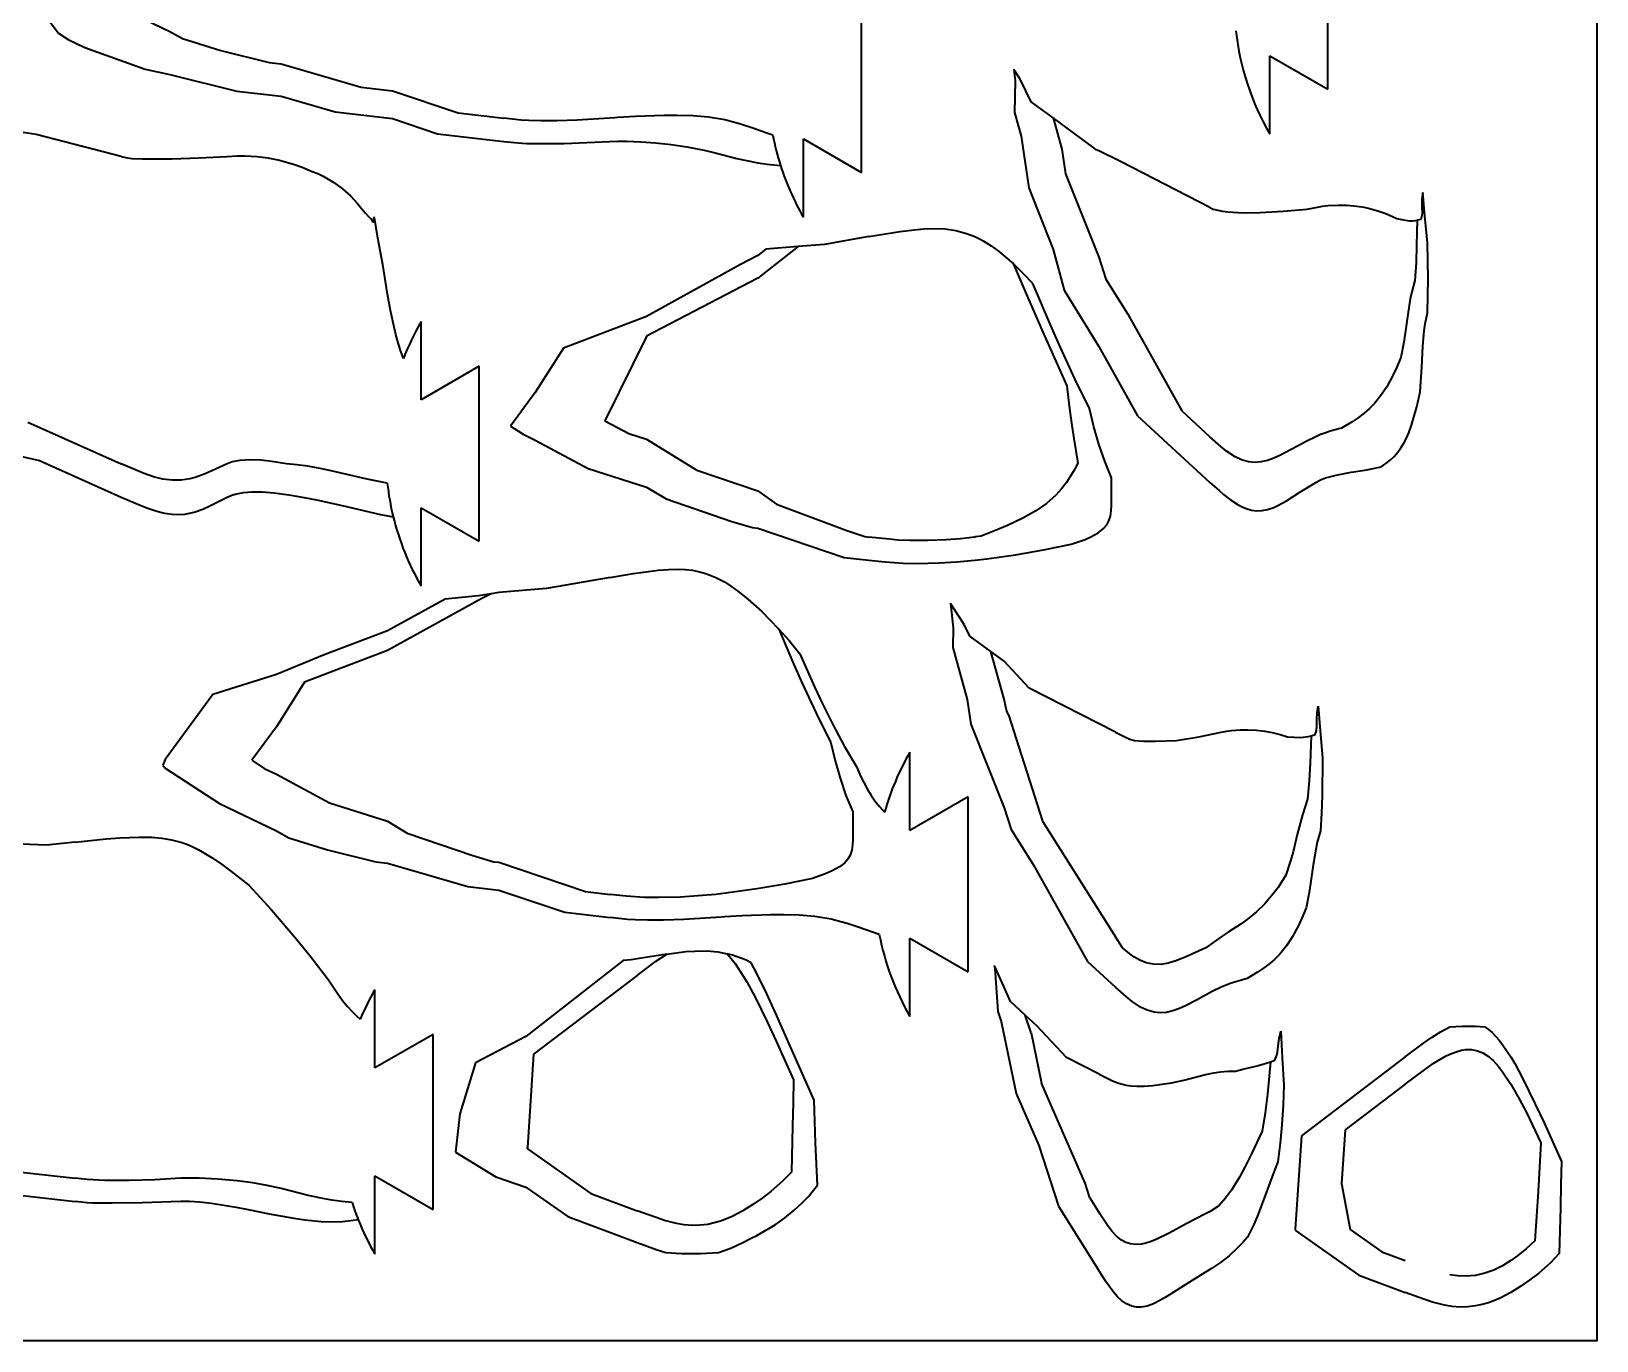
# Model space of a CAD drawing. Header units: millimetres. Extents: x 147 to 447, y 60 to 360.
# Drawn here: x 298.9 to 447, y 60 to 183.8 of the extents above; entities that cross this region are included whole.
import ezdxf

# ---------------------------------------------------------------- set-up
doc = ezdxf.new("R2010")
doc.units = ezdxf.units.MM

msp = doc.modelspace()

# ---------------------------------------------------------------- linework, layer by layer
at = {"color": 1, "lineweight": 35}
for p, q in [((421.57019, 178.352524), (421.57019, 194.902512)), ((298.351654, 187.850403), (301.510864, 183.656906)), ((377.464783, 170.486816), (377.464783, 187.036804)), ((301.510864, 183.656906), (302.415833, 183.069107)), ((302.415833, 183.069107), (303.998901, 182.308456)), ((303.998901, 182.308456), (309.719513, 180.265213)), ((416.070923, 174.127518), (416.070923, 181.527512)), ((416.070923, 181.527512), (421.57019, 178.352524)), ((309.719513, 180.265213), (312.037262, 179.750809)), ((312.037262, 179.750809), (318.384583, 178.167557)), ((392.483795, 179.308075), (391.876892, 180.22493)), ((391.876892, 180.22493), (391.991333, 179.161682)), ((391.991333, 179.161682), (391.939606, 176.149734)), ((393.513824, 177.176468), (392.483795, 179.308075)), ((318.384583, 178.167557), (322.563568, 177.695541)), ((322.563568, 177.695541), (327.679688, 176.216553)), ((327.679688, 176.216553), (333.089844, 175.589844)), ((395.577271, 175.657715), (393.513824, 177.176468)), ((333.089844, 175.589844), (337.359497, 174.146637)), ((391.939606, 176.149734), (392.56723, 173.910995)), ((399.429901, 172.822098), (395.577271, 175.657715)), ((299.402985, 174.075592), (296.924011, 174.442825)), ((307.450317, 172.007034), (299.402985, 174.075592)), ((337.359497, 174.146637), (343.61615, 173.429947)), ((343.61615, 173.429947), (344.976898, 173.285538)), ((347.121918, 173.211014), (349.351868, 173.239365)), ((371.965515, 166.26181), (371.965515, 173.661804)), ((371.965515, 173.661804), (377.464783, 170.486816)), ((392.56723, 173.910995), (393.272644, 169.030365)), ((399.669495, 172.619904), (399.429901, 172.822098)), ((399.895355, 172.534775), (399.669495, 172.619904)), ((401.950989, 171.514206), (399.895355, 172.534775)), ((410.421661, 167.181244), (401.950989, 171.514206)), ((393.272644, 169.030365), (395.596161, 163.202484)), ((430.471405, 167.981064), (430.470367, 167.182297)), ((430.547943, 168.579834), (430.471405, 167.981064)), ((430.749481, 166.355652), (430.547943, 168.579834)), ((331.175354, 165.92865), (331.051575, 166.086105)), ((331.716736, 164.264816), (331.382233, 166.216095)), ((410.421661, 167.181244), (410.727417, 167.025513)), ((419.622894, 167.025513), (420.421661, 167.181244)), ((429.902435, 165.956909), (430.00531, 165.976349)), ((430.373932, 166.037918), (430.00531, 165.976349)), ((431.012085, 163.865463), (430.749481, 166.355652)), ((378.166748, 164.417191), (373.950134, 163.687714)), ((332.198425, 161.775665), (331.716736, 164.264816)), ((368.402466, 163.217514), (367.640442, 162.622849)), ((371.481995, 163.478531), (368.402466, 163.217514)), ((373.950134, 163.687714), (371.481995, 163.478531)), ((390.421509, 163.030075), (391.802124, 161.861771)), ((395.596161, 163.202484), (396.616211, 159.350189)), ((431.049866, 160.411606), (431.012085, 163.865463)), ((332.634369, 158.977509), (332.198425, 161.775665)), ((366.027283, 161.781265), (357.114136, 156.866364)), ((367.640442, 162.622849), (366.027283, 161.781265)), ((430.990479, 157.203323), (431.049866, 160.411606)), ((396.616211, 159.350189), (399.895355, 154.041901)), ((335.799683, 148.977829), (335.799683, 156.377823)), ((357.114136, 156.866364), (349.265686, 153.881546)), ((333.859863, 153.635101), (333.528992, 154.694366)), ((357.125671, 154.995117), (357.114136, 154.958054)), ((357.114136, 154.958054), (357.125671, 154.995117)), ((399.895355, 154.041901), (403.574677, 147.465424)), ((334.13031, 152.887711), (333.859863, 153.635101)), ((349.265686, 153.881546), (346.58783, 149.664413)), ((341.29895, 152.152817), (335.799683, 148.977829)), ((341.29895, 135.602829), (341.29895, 152.152817)), ((346.58783, 149.664413), (344.266022, 146.495895)), ((403.574677, 147.465424), (410.421661, 141.177109)), ((344.266022, 146.495895), (345.445312, 145.729889)), ((345.445312, 145.729889), (346.58783, 145.180908)), ((346.58783, 145.180908), (351.607544, 142.479813)), ((296.924011, 143.871521), (299.698975, 143.243179)), ((299.698975, 143.243179), (307.450317, 139.787323)), ((351.607544, 142.479813), (357.114136, 140.738297)), ((357.114136, 140.738297), (358.969421, 139.605545)), ((401.100281, 140.14946), (401.100342, 141.616074)), ((420.421661, 141.177109), (420.885468, 141.411713)), ((358.969421, 139.605545), (365.188354, 137.476639)), ((331.959473, 138.153122), (333.169983, 137.922562)), ((335.799683, 131.377823), (335.799683, 138.777817)), ((335.799683, 138.777817), (341.29895, 135.602829)), ((365.188354, 137.476639), (367.164459, 136.90538)), ((367.164459, 136.90538), (367.640442, 136.85025)), ((367.640442, 136.85025), (375.82135, 134.084991)), ((388.254761, 136.019928), (388.166748, 136.007874)), ((375.82135, 134.084991), (378.166748, 133.81633)), ((381.408325, 133.527328), (382.723907, 133.50914)), ((382.723907, 133.50914), (384.812805, 133.563828)), ((388.166748, 133.81633), (389.323547, 133.948212)), ((389.323547, 133.948212), (392.028442, 134.331909)), ((353.692047, 132.182404), (347.653595, 131.137756)), ((341.243042, 130.454681), (338.070496, 130.134842)), ((342.445404, 130.643982), (341.243042, 130.454681)), ((343.165741, 130.757385), (342.445404, 130.643982)), ((347.653595, 131.137756), (343.165741, 130.757385)), ((338.070496, 130.134842), (332.639465, 127.140015)), ((387.187134, 127.723145), (385.870239, 129.712494)), ((385.870239, 129.712494), (386.118591, 127.405502)), ((386.118591, 127.405502), (386.086945, 125.562439)), ((387.710785, 126.63942), (387.187134, 127.723145)), ((332.639465, 127.140015), (326.641907, 124.859116)), ((389.693939, 125.179764), (387.710785, 126.63942)), ((326.641907, 124.859116), (322.113159, 123.016708)), ((386.086945, 125.562439), (387.468414, 120.634735)), ((390.95517, 124.25148), (389.693939, 125.179764)), ((322.113159, 123.016708), (316.10318, 121.107681)), ((393.312592, 121.721481), (390.95517, 124.25148)), ((401.481476, 117.542892), (393.312592, 121.721481)), ((316.10318, 121.107681), (311.586731, 114.963409)), ((387.468414, 120.634735), (387.804077, 118.3125)), ((420.553406, 119.366379), (420.648163, 120.007095)), ((420.648163, 120.007095), (420.831604, 117.669617)), ((387.804077, 118.3125), (390.95517, 110.408829)), ((419.720093, 117.153015), (419.991547, 117.220505)), ((419.991547, 117.220505), (420.38385, 117.318329)), ((420.831604, 117.669617), (421.062256, 115.129898)), ((375.857056, 116.203781), (377.015442, 114.231628)), ((382.041412, 108.262024), (382.041412, 115.662018)), ((405.261475, 116.686295), (407.264099, 116.768845)), ((311.586731, 114.963409), (311.371521, 114.419662)), ((311.371521, 114.419662), (311.442993, 114.330399)), ((311.442993, 114.330399), (311.586731, 114.139557)), ((311.586731, 114.139557), (316.73114, 110.798065)), ((421.062256, 115.129898), (421.028259, 111.544708)), ((387.54068, 111.437012), (382.041412, 108.262024)), ((387.54068, 94.887024), (387.54068, 111.437012)), ((316.73114, 110.798065), (322.113159, 108.212051)), ((390.95517, 110.408829), (391.619446, 108.340179)), ((322.113159, 108.212051), (323.302002, 107.572327)), ((391.619446, 108.340179), (393.699677, 105.03569)), ((300.372803, 106.864655), (295.17688, 107.080093)), ((303.083618, 107.151474), (300.372803, 106.864655)), ((323.302002, 107.572327), (326.952484, 106.417831)), ((326.952484, 106.417831), (331.522675, 105.277863)), ((331.522675, 105.277863), (332.639465, 105.151718)), ((332.639465, 105.151718), (340.222656, 102.959534)), ((393.699677, 105.03569), (398.824158, 95.876068)), ((340.222656, 102.959534), (343.165741, 102.618622)), ((343.165741, 102.618622), (349.390991, 100.514374)), ((349.390991, 100.514374), (353.692047, 100.021698)), ((357.248535, 99.760223), (356.056396, 99.795441)), ((358.725891, 99.768829), (357.248535, 99.760223)), ((364.19397, 100.058136), (363.692047, 100.021698)), ((364.494781, 100.076141), (364.19397, 100.058136)), ((366.173248, 100.165985), (364.494781, 100.076141)), ((382.041412, 90.662018), (382.041412, 98.062012)), ((382.041412, 98.062012), (387.54068, 94.887024)), ((359.034119, 96.571014), (356.246338, 96.110291)), ((354.919556, 95.947266), (345.720032, 88.768036)), ((355.67337, 96.011169), (354.919556, 95.947266)), ((356.246338, 96.110291), (355.67337, 96.011169)), ((366.541138, 95.992554), (366.246338, 96.110291)), ((367.038086, 95.746277), (366.541138, 95.992554)), ((390.140869, 95.257141), (390.008942, 95.475922)), ((390.008942, 95.475922), (390.058411, 95.220886)), ((390.058411, 95.220886), (390.370483, 91.120117)), ((391.538757, 92.078583), (390.140869, 95.257141)), ((398.824158, 95.876068), (401.481476, 93.435608)), ((331.432983, 85.790985), (331.432983, 93.190979)), ((392.947205, 90.790741), (391.538757, 92.078583)), ((390.370483, 91.120117), (390.67453, 90.201141)), ((394.059143, 89.774017), (392.947205, 90.790741)), ((336.932251, 88.965973), (331.432983, 85.790985)), ((336.932251, 72.415985), (336.932251, 88.965973)), ((390.67453, 90.201141), (392.095612, 83.380127)), ((396.857208, 86.771118), (394.059143, 89.774017)), ((416.972656, 88.583618), (417.122803, 89.261108)), ((417.122803, 89.261108), (417.257202, 86.757355)), ((345.720032, 88.768036), (340.962646, 86.286133)), ((372.971039, 82.762482), (370.756958, 87.784576)), ((340.962646, 86.286133), (339.457397, 81.441925)), ((400.004303, 85.161316), (396.857208, 86.771118)), ((416.155487, 86.381348), (416.570587, 86.520172)), ((417.257202, 86.757355), (417.411835, 84.154053)), ((428.872437, 86.830933), (419.064728, 79.378784)), ((438.872437, 86.830933), (439.244324, 86.213074)), ((439.244324, 86.213074), (440.021423, 84.777527)), ((392.095612, 83.380127), (394.242554, 78.44574)), ((339.457397, 81.441925), (339.05954, 77.839539)), ((373.111694, 78.724976), (372.971039, 82.762482)), ((373.296265, 74.715576), (373.111694, 78.724976)), ((419.064728, 79.378784), (418.480927, 70.562592)), ((339.05954, 77.839539), (342.889557, 75.501068)), ((345.854828, 78.282104), (345.879272, 78.152466)), ((345.879272, 78.152466), (345.854828, 78.282104)), ((394.242554, 78.44574), (396.081573, 72.718689)), ((331.432983, 68.190979), (331.432983, 75.590973)), ((331.432983, 75.590973), (336.932251, 72.415985)), ((443.659485, 76.939972), (443.610901, 74.779755)), ((294.871338, 74.108276), (303.083618, 73.167572)), ((342.889557, 75.501068), (345.720032, 74.532135)), ((345.720032, 74.532135), (349.675323, 71.742767)), ((443.610901, 74.779755), (443.565613, 72.599945)), ((305.283081, 73.000092), (304.728943, 73.016724)), ((305.897675, 72.993683), (305.283081, 73.000092)), ((306.587982, 72.993683), (305.897675, 72.993683)), ((309.418274, 73.03186), (306.587982, 72.993683)), ((313.083618, 73.167572), (309.418274, 73.03186)), ((313.883667, 73.161652), (313.083618, 73.167572)), ((318.494019, 72.578583), (315.971619, 72.967285)), ((396.081573, 72.718689), (400.004303, 66.487366)), ((443.565613, 72.599945), (443.464935, 68.231506)), ((326.34729, 71.241058), (324.795715, 71.406525)), ((349.675323, 71.742767), (356.246338, 69.283081)), ((366.246338, 69.283081), (367.036469, 69.686798)), ((418.480927, 70.562592), (418.505371, 70.432953)), ((418.505371, 70.432953), (424.490204, 66.21225)), ((410.556824, 66.817474), (410.004303, 66.487366)), ((410.004303, 66.487366), (408.474701, 65.549103)), ((424.490204, 66.21225), (428.872437, 64.571899)), ((439.822632, 65.162842), (438.872437, 64.571899))]:
    msp.add_line(p, q, dxfattribs=at)
at = {"color": 7, "lineweight": 35}
for p, q in [((306.655273, 186.397858), (312.037262, 183.811844)), ((312.037262, 183.811844), (313.226135, 183.172119)), ((313.226135, 183.172119), (316.876587, 182.017624)), ((316.876587, 182.017624), (321.446777, 180.877655)), ((321.446777, 180.877655), (322.563568, 180.751511)), ((322.563568, 180.751511), (330.14679, 178.559326)), ((330.14679, 178.559326), (333.089844, 178.218399)), ((333.089844, 178.218399), (339.315125, 176.114182)), ((339.315125, 176.114182), (343.61615, 175.621506)), ((347.172668, 175.360016), (345.98053, 175.395218)), ((348.650024, 175.368607), (347.172668, 175.360016)), ((354.118073, 175.657928), (353.61615, 175.621506)), ((354.418884, 175.675934), (354.118073, 175.657928)), ((356.097351, 175.765778), (354.418884, 175.675934)), ((395.577271, 175.657715), (396.4086, 172.692352)), ((396.4086, 172.692352), (396.744263, 170.370117)), ((396.744263, 170.370117), (399.895355, 162.466446)), ((430.00531, 165.976349), (429.968445, 163.602325)), ((371.481995, 163.478531), (367.640442, 160.480606)), ((399.895355, 162.466446), (400.559631, 160.397797)), ((367.640442, 160.480606), (357.125671, 154.995117)), ((400.559631, 160.397797), (402.639862, 157.093307)), ((402.639862, 157.093307), (407.764374, 147.933685)), ((357.114136, 154.958054), (353.171631, 147.003952)), ((394.630341, 155.328308), (396.891815, 150.311813)), ((298.620911, 146.861511), (307.450317, 142.925018)), ((353.171631, 147.003952), (355.438385, 145.78421)), ((407.764374, 147.933685), (410.421661, 145.49321)), ((355.438385, 145.78421), (357.114136, 145.254242)), ((357.114136, 145.254242), (361.889709, 142.33847)), ((361.889709, 142.33847), (367.640442, 140.369843)), ((367.640442, 140.369843), (369.406921, 139.124069)), ((369.406921, 139.124069), (376.082031, 136.625443)), ((376.082031, 136.625443), (377.776978, 136.052521)), ((377.776978, 136.052521), (378.166748, 136.007874)), ((382.058868, 135.667908), (380.939697, 135.724808)), ((383.736755, 135.665558), (382.058868, 135.667908)), ((385.483398, 135.742828), (383.736755, 135.665558)), ((388.771667, 136.099518), (388.254761, 136.019928)), ((342.445404, 130.643982), (341.552582, 130.178192)), ((341.552582, 130.178192), (332.639465, 125.26329)), ((332.639465, 125.26329), (324.790985, 122.278473)), ((390.95517, 120.680954), (389.693939, 125.179764)), ((324.790985, 122.278473), (322.113159, 118.06134)), ((391.176392, 119.619141), (390.95517, 120.680954)), ((391.357849, 119.202133), (391.176392, 119.619141)), ((391.357849, 119.202133), (394.589111, 109.139496)), ((322.113159, 118.06134), (319.791321, 114.892822)), ((419.991547, 117.220505), (419.896515, 114.634903)), ((319.791321, 114.892822), (320.970612, 114.126816)), ((320.970612, 114.126816), (322.113159, 113.577835)), ((322.113159, 113.577835), (327.132843, 110.87674)), ((419.640808, 111.205399), (419.165436, 109.734039)), ((327.132843, 110.87674), (332.639465, 109.135223)), ((376.625641, 110.013), (376.62561, 108.546387)), ((332.639465, 109.135223), (334.49469, 108.002472)), ((394.589111, 109.139496), (401.481476, 98.190796)), ((334.49469, 108.002472), (340.713684, 105.873566)), ((340.713684, 105.873566), (342.689758, 105.302307)), ((342.689758, 105.302307), (343.165741, 105.247177)), ((343.165741, 105.247177), (351.346619, 102.481903)), ((351.346619, 102.481903), (353.692047, 102.213257)), ((364.848877, 102.345123), (363.692047, 102.213257)), ((367.553741, 102.728851), (364.848877, 102.345123)), ((358.249207, 101.906067), (356.933624, 101.924255)), ((360.338104, 101.960754), (358.249207, 101.906067)), ((402.146973, 97.149872), (401.481476, 98.190796)), ((411.481476, 98.190796), (410.039948, 97.149872)), ((412.142578, 98.628357), (411.481476, 98.190796)), ((356.246338, 94.550446), (346.438599, 87.098297)), ((366.246338, 94.550446), (366.618225, 93.932587)), ((366.618225, 93.932587), (367.395325, 92.49704)), ((393.501526, 89.115417), (392.947205, 90.790741)), ((393.501526, 89.115417), (394.492004, 84.361237)), ((346.438599, 87.098297), (345.854828, 78.282104)), ((416.155487, 86.381348), (415.87439, 83.324554)), ((371.033386, 84.659485), (370.984802, 82.499268)), ((398.604431, 74.909485), (394.492004, 84.361237)), ((428.872437, 84.265625), (423.201904, 79.957001)), ((438.872437, 84.265625), (439.673553, 82.871582)), ((370.984802, 82.499268), (370.939514, 80.319458)), ((370.939514, 80.319458), (370.838837, 75.951019)), ((423.201904, 79.957001), (422.86438, 74.859741)), ((441.722015, 78.698151), (441.450256, 74.102509)), ((345.879272, 78.152466), (351.864105, 73.931763)), ((296.826965, 76.075806), (303.083618, 75.359131)), ((313.579651, 75.378632), (313.083618, 75.359131)), ((314.828247, 75.366119), (313.579651, 75.378632)), ((399.051208, 73.518036), (398.604431, 74.909485)), ((422.86438, 74.859741), (423.68338, 70.513855)), ((441.450256, 74.102509), (441.146881, 69.428833)), ((351.864105, 73.931763), (356.246338, 72.291412)), ((367.196533, 72.882355), (366.246338, 72.291412)), ((399.051208, 73.518036), (400.004303, 72.004028)), ((411.26712, 72.759949), (410.428558, 72.223145)), ((410.428558, 72.223145), (410.004303, 72.004028)), ((423.68338, 70.513855), (426.678986, 68.401276)), ((426.678986, 68.401276), (428.872437, 67.580231))]:
    msp.add_line(p, q, dxfattribs=at)
at = {"color": 1, "lineweight": 35}
msp.add_lwpolyline([(147, 360), (447, 360), (447, 60), (147, 60)], close=True, dxfattribs=at)
at = {"color": 7, "lineweight": 35}
for points in [[(345.98053, 175.395218), (345.260376, 175.446365), (343.61615, 175.621506)], [(353.61615, 175.621506), (350.569946, 175.427902), (348.650024, 175.368607)], [(360.03418, 175.884766), (358.786011, 175.872101), (356.097351, 175.765778)], [(362.976776, 175.716461), (361.503174, 175.844772), (360.03418, 175.884766)], [(367.171906, 174.665863), (366.024902, 175.047165), (365.440491, 175.2202), (364.521118, 175.450974), (362.976776, 175.716461)], [(369.069855, 174.02063), (368.426453, 174.231216), (367.171906, 174.665863)], [(429.968445, 163.602325), (429.909821, 161.960861), (429.814178, 160.27565)], [(391.802124, 161.861771), (393.130188, 158.786438), (394.630341, 155.328308)], [(429.814178, 160.27565), (429.512939, 159.194), (429.366455, 158.521439), (429.121979, 157.060028)], [(429.121979, 157.060028), (428.938416, 155.743515), (428.746826, 154.446609), (428.474701, 152.998703)], [(428.474701, 152.998703), (428.059265, 152.009338), (427.740723, 151.334824), (427.136566, 150.222687), (426.591644, 149.388504), (425.974884, 148.624252)], [(396.891815, 150.311813), (397.101257, 148.383743), (397.344696, 146.556503)], [(425.974884, 148.624252), (425.507446, 148.154434), (425.019623, 147.73291), (424.337463, 147.22673), (423.86264, 146.912903), (422.864929, 146.306763)], [(397.344696, 146.556503), (397.531769, 145.325867), (397.917572, 142.997589)], [(412.79895, 143.605087), (411.987793, 144.142319), (411.461121, 144.564468), (410.421661, 145.49321)], [(420.421661, 145.49321), (419.579712, 145.075333), (418.095032, 144.273849), (417.10022, 143.750763), (416.472198, 143.464584), (415.855988, 143.243835), (415.241943, 143.104568)], [(421.275116, 145.837524), (420.885498, 145.694336), (420.421661, 145.49321)], [(422.864929, 146.306763), (421.793152, 146.005127), (421.275116, 145.837524)], [(310.507263, 141.704666), (309.518463, 142.045181), (308.844849, 142.315781), (307.450317, 142.925018)], [(317.450317, 142.925018), (316.368469, 142.423508), (315.379883, 141.981049)], [(318.668274, 143.241333), (317.947266, 143.103928), (317.450317, 142.925018)], [(323.059418, 142.945587), (321.453918, 143.188492), (320.628357, 143.266693), (319.618439, 143.300262), (318.668274, 143.241333)], [(332.603271, 141.116669), (331.493713, 141.318756), (330.709351, 141.487213), (329.054199, 141.872238), (327.314514, 142.272827), (326.4245, 142.460724), (325.077209, 142.706558), (324.065277, 142.849579), (323.059418, 142.945587)], [(397.917572, 142.997589), (397.589417, 142.343033), (397.339233, 141.905762), (396.848419, 141.161011), (396.384338, 140.56337), (395.833588, 139.959625)], [(414.071594, 143.12207), (413.41568, 143.311447), (412.79895, 143.605087)], [(415.241943, 143.104568), (414.655609, 143.063278), (414.071594, 143.12207)], [(312.24408, 141.369751), (311.365692, 141.488602), (310.507263, 141.704666)], [(313.941895, 141.503494), (313.096863, 141.373627), (312.24408, 141.369751)], [(315.379883, 141.981049), (314.431396, 141.634018), (313.941895, 141.503494)], [(395.833588, 139.959625), (394.963959, 139.187943), (393.935791, 138.470398), (392.714111, 137.784302)], [(392.714111, 137.784302), (391.27887, 137.112778), (390.356323, 136.727066), (388.771667, 136.099518)], [(380.939697, 135.724808), (380.109619, 135.795563), (378.166748, 136.007874)], [(388.166748, 136.007874), (386.823975, 135.851776), (385.483398, 135.742828)], [(369.656494, 127.287827), (371.044861, 124.030518), (371.798401, 122.326584)], [(371.798401, 122.326584), (373.175781, 119.35965), (374.560913, 116.556656)], [(374.560913, 116.556656), (374.95929, 114.838104), (375.432373, 113.186554)], [(419.896515, 114.634903), (419.790985, 112.934769), (419.640808, 111.205399)], [(375.432373, 113.186554), (375.991547, 111.569595), (376.625641, 110.013)], [(419.165436, 109.734039), (418.681732, 107.8759), (418.277435, 106.231216), (418.043182, 105.378815), (417.607452, 104.027832)], [(376.62561, 108.546387), (376.635986, 107.383575), (376.610901, 106.884857), (376.535645, 106.386795), (376.390991, 105.933044), (376.177551, 105.549347), (375.874756, 105.196915), (375.371216, 104.802765), (374.691345, 104.428085)], [(372.812622, 103.714691), (370.200806, 103.183472), (367.553741, 102.728851)], [(374.691345, 104.428085), (374.127502, 104.181686), (372.812622, 103.714691)], [(417.607452, 104.027832), (416.86792, 102.875183), (416.403839, 102.252411), (415.571381, 101.292633), (414.828033, 100.573212), (413.972321, 99.872467)], [(356.933624, 101.924255), (355.212189, 102.045685), (353.692047, 102.213257)], [(363.692047, 102.213257), (362.008209, 102.060455), (360.338104, 101.960754)], [(413.972321, 99.872467), (413.361237, 99.434296), (412.142578, 98.628357)], [(356.246338, 94.550446), (357.990509, 95.85379), (359.034119, 96.571014)], [(364.747009, 96.587463), (365.13504, 96.141785), (365.503876, 95.659546), (366.246338, 94.550446)], [(404.375824, 95.746613), (403.774841, 95.992249), (403.212524, 96.318848), (402.844055, 96.578857), (402.146973, 97.149872)], [(410.039948, 97.149872), (408.981873, 96.667633), (408.011414, 96.23349), (407.105835, 95.883331), (406.455505, 95.697357), (405.819305, 95.593933)], [(405.819305, 95.593933), (405.089447, 95.596924), (404.375824, 95.746613)], [(367.395325, 92.49704), (368.568665, 90.101257), (369.39386, 88.319885), (371.033386, 84.659485)], [(432.751465, 86.925201), (433.281708, 87.173431), (433.794739, 87.362122), (434.197754, 87.467804), (434.592102, 87.529175), (435.166077, 87.532654), (435.728455, 87.421661)], [(435.728455, 87.421661), (436.220001, 87.218994), (436.671448, 86.937347)], [(428.872437, 84.265625), (430.698639, 85.627991), (431.548096, 86.21344), (432.159882, 86.597015), (432.751465, 86.925201)], [(436.671448, 86.937347), (437.193207, 86.491882), (437.698669, 85.93811), (438.086823, 85.437531), (438.872437, 84.265625)], [(415.87439, 83.324554), (415.640625, 81.56546), (415.342834, 79.805634)], [(439.673553, 82.871582), (440.377045, 81.508881), (441.722015, 78.698151)], [(415.342834, 79.805634), (414.355896, 77.683685), (413.724426, 76.396729)], [(370.838837, 75.951019), (369.998383, 75.089203), (368.892334, 74.115845)], [(413.724426, 76.396729), (413.22522, 75.468079), (412.45871, 74.237488), (411.898376, 73.481354), (411.26712, 72.759949)], [(308.2034, 75.15564), (305.892883, 75.150787), (304.22467, 75.238373), (303.083618, 75.359131)], [(313.083618, 75.359131), (310.606598, 75.226288), (308.2034, 75.15564)], [(318.414429, 75.128113), (316.592651, 75.286285), (314.828247, 75.366119)], [(325.138489, 73.746765), (322.556763, 74.390625), (321.247772, 74.68045), (319.899689, 74.926025), (318.414429, 75.128113)], [(368.892334, 74.115845), (368.062103, 73.478088), (367.196533, 72.882355)], [(327.35022, 73.294586), (326.666565, 73.420074), (325.138489, 73.746765)], [(329.269531, 73.082428), (328.305634, 73.159058), (327.35022, 73.294586)], [(359.975922, 71.078308), (358.840698, 71.374512), (358.03717, 71.637115), (356.246338, 72.291412)], [(361.436096, 70.897705), (360.702332, 70.955719), (359.975922, 71.078308)], [(366.246338, 72.291412), (365.233887, 71.749847), (364.692322, 71.511719), (364.127045, 71.303528), (363.537964, 71.13147), (362.925049, 71.001617)], [(401.157288, 70.338867), (400.755646, 70.859985), (400.499817, 71.231628), (400.004303, 72.004028)], [(410.004303, 72.004028), (408.163849, 71.051483), (406.574921, 70.181763), (405.334229, 69.566345), (404.763275, 69.339417), (404.353119, 69.212433), (403.956482, 69.126984)], [(362.925049, 71.001617), (362.183807, 70.912292), (361.436096, 70.897705)], [(402.898254, 69.145233), (402.450562, 69.293823), (402.038269, 69.521942), (401.569733, 69.899139), (401.157288, 70.338867)], [(403.956482, 69.126984), (403.425812, 69.085022), (402.898254, 69.145233)], [(441.146881, 69.428833), (440.362946, 68.72525), (439.5401, 68.064117), (438.872437, 67.580231)], [(438.872437, 67.580231), (438.09256, 67.09201), (437.272095, 66.683838), (436.405762, 66.372284)], [(434.619507, 66.104553), (433.866028, 66.133087), (433.118225, 66.234436)], [(436.405762, 66.372284), (435.522308, 66.178589), (434.619507, 66.104553)]]:
    msp.add_lwpolyline(points, dxfattribs=at)
at = {"color": 1, "lineweight": 35}
for points in [[(344.976898, 173.285538), (345.812134, 173.233139), (347.121918, 173.211014)], [(349.351868, 173.239365), (351.467529, 173.310822), (353.61615, 173.429947)], [(353.61615, 173.429947), (354.381348, 173.451614), (355.256775, 173.439621)], [(355.256775, 173.439621), (356.598114, 173.387955), (357.973175, 173.294846)], [(357.973175, 173.294846), (359.459198, 173.137131), (360.942963, 172.910355)], [(307.450317, 172.007034), (308.043274, 171.870361), (308.456299, 171.818253), (309.436523, 171.769608), (312.228912, 171.784988)], [(312.228912, 171.784988), (314.794128, 171.865295), (317.450317, 172.007034)], [(317.450317, 172.007034), (318.454559, 172.053711), (319.124725, 172.054794), (320.310608, 171.988388), (321.323669, 171.859467), (322.426117, 171.640121)], [(360.942963, 172.910355), (362.573639, 172.5802), (363.609253, 172.335495), (365.671021, 171.817596)], [(365.671021, 171.817596), (367.661102, 171.404144), (368.529114, 171.26767), (369.802094, 171.153244)], [(322.426117, 171.640121), (323.816254, 171.243668), (324.565613, 170.976257), (325.488678, 170.591904)], [(325.488678, 170.591904), (326.03125, 170.380432), (326.555359, 170.13446), (327.55304, 169.546341)], [(327.55304, 169.546341), (328.375336, 168.937576), (329.13681, 168.263138), (329.804596, 167.556458)], [(329.804596, 167.556458), (330.176849, 167.089996), (330.539978, 166.634995)], [(420.421661, 167.181244), (421.05426, 167.290634), (421.559967, 167.351089), (422.519379, 167.405365), (423.374268, 167.389709), (424.324951, 167.301178)], [(330.539978, 166.634995), (330.821838, 166.330612), (331.051575, 166.086105)], [(331.382233, 166.216095), (331.362244, 166.221786), (331.346191, 166.222458), (331.333313, 166.218307), (331.320831, 166.207352), (331.307709, 166.183014), (331.295166, 166.125427), (331.289581, 165.975723), (331.289948, 165.806061), (331.286194, 165.785675), (331.283386, 165.779861), (331.281067, 165.777359), (331.276123, 165.776093), (331.272308, 165.777359), (331.260315, 165.788055), (331.234222, 165.826004), (331.175354, 165.92865)], [(410.727417, 167.025513), (411.609558, 166.829178), (412.113983, 166.756165), (413.060638, 166.688736), (413.990479, 166.678055), (415.171112, 166.707565)], [(415.171112, 166.707565), (417.350067, 166.830872), (419.622894, 167.025513)], [(424.324951, 167.301178), (425.002899, 167.191177), (425.643768, 167.050476), (426.383362, 166.842041), (427.059326, 166.60585), (428.107727, 166.143112)], [(428.107727, 166.143112), (428.730347, 166.00531), (429.279205, 165.916763), (429.572266, 165.915787), (429.902435, 165.956909)], [(430.470367, 167.182297), (430.480042, 166.664948), (430.463074, 166.408005), (430.373932, 166.037918)], [(378.166748, 164.417191), (381.119812, 164.90419), (382.435394, 165.075043), (383.357208, 165.157669), (384.226624, 165.19342)], [(384.226624, 165.19342), (385.387878, 165.149277), (386.377319, 164.997482), (387.385223, 164.713791), (388.166748, 164.417191)], [(388.166748, 164.417191), (388.609192, 164.215042), (388.972443, 164.017746)], [(388.972443, 164.017746), (389.711884, 163.548889), (390.421509, 163.030075)], [(393.679382, 159.970154), (392.821167, 160.877518), (391.802124, 161.861771)], [(396.273071, 153.929657), (395.327576, 156.076843), (393.679382, 159.970154)], [(333.254547, 155.861771), (332.919495, 157.420242), (332.634369, 158.977509)], [(430.546234, 154.04924), (430.66803, 155.506714), (430.766022, 156.181671), (430.990479, 157.203323)], [(333.528992, 154.694366), (333.402679, 155.173401), (333.254547, 155.861771)], [(430.313843, 149.732834), (430.463074, 152.082458), (430.546234, 154.04924)], [(399.035645, 148.159729), (397.650452, 150.962723), (396.273071, 153.929657)], [(429.219666, 145.877289), (429.480225, 146.59671), (429.715607, 147.352524), (429.982391, 148.32988), (430.313843, 149.732834)], [(399.907043, 144.789627), (399.43399, 146.441177), (399.035645, 148.159729)], [(428.183228, 144.033401), (428.487549, 144.448654), (428.75824, 144.892624), (429.000549, 145.36795), (429.219666, 145.877289)], [(401.100342, 141.616074), (400.466248, 143.172668), (399.907043, 144.789627)], [(426.606323, 142.651047), (427.042969, 142.951218), (427.451477, 143.27713), (427.831604, 143.63559), (428.183228, 144.033401)], [(422.356232, 141.873825), (423.773773, 142.138687), (425.06134, 142.341568), (425.693909, 142.452042), (426.606323, 142.651047)], [(410.421661, 141.177109), (411.285522, 140.394852), (411.716644, 140.02533), (412.366211, 139.517563), (413.104034, 139.040527), (413.478851, 138.848709), (413.858887, 138.693634), (414.340363, 138.558472), (414.835815, 138.494614)], [(417.64978, 139.436218), (418.934631, 140.258667), (420.421661, 141.177109)], [(420.885468, 141.411713), (421.362976, 141.59697), (422.356232, 141.873825)], [(307.450317, 139.787323), (309.218018, 139.021744), (309.866089, 138.769806), (310.815552, 138.455505)], [(313.472168, 138.176971), (314.336212, 138.352173), (315.169098, 138.647705), (315.890259, 138.979874), (317.450317, 139.787323)], [(317.450317, 139.787323), (317.892578, 139.978745), (318.23111, 140.076019)], [(318.23111, 140.076019), (318.992432, 140.217239), (319.767731, 140.278839)], [(319.767731, 140.278839), (320.802124, 140.274048), (321.894714, 140.192703), (323.30658, 140.007019), (324.745087, 139.753998)], [(324.745087, 139.753998), (325.921814, 139.515228), (328.338806, 138.975128), (331.959473, 138.153122)], [(399.166077, 136.031158), (399.845886, 136.405838), (400.349426, 136.799988), (400.652252, 137.15242), (400.865723, 137.536118), (401.010376, 137.989868), (401.085602, 138.48793), (401.110718, 138.986649), (401.100281, 140.14946)], [(414.835815, 138.494614), (415.348755, 138.510574), (415.853119, 138.604874), (416.449371, 138.807251), (416.846405, 138.98819), (417.64978, 139.436218)], [(310.815552, 138.455505), (311.528564, 138.279205), (312.254089, 138.168259), (312.862946, 138.139511), (313.472168, 138.176971)], [(392.028442, 134.331909), (394.675507, 134.786545), (397.287354, 135.31778)], [(397.287354, 135.31778), (398.602234, 135.78476), (399.166077, 136.031158)], [(378.166748, 133.81633), (379.68689, 133.648743), (381.408325, 133.527328)], [(384.812805, 133.563828), (386.48291, 133.663528), (388.166748, 133.81633)], [(353.692047, 132.182404), (355.85083, 132.547485), (356.844177, 132.699371), (358.233154, 132.87233), (359.199432, 132.948303), (360.104767, 132.968857)], [(360.104767, 132.968857), (360.829254, 132.936584), (361.479675, 132.859695), (362.262085, 132.694382), (362.748413, 132.548355), (363.692047, 132.182404)], [(363.692047, 132.182404), (364.126892, 131.974289), (364.487976, 131.771973), (365.211182, 131.305466), (365.897888, 130.801666), (366.709473, 130.143326)], [(366.709473, 130.143326), (368.021606, 128.958115), (368.799805, 128.189133), (369.656494, 127.287827)], [(369.656494, 127.287827), (370.613647, 126.211151), (371.639954, 124.968948)], [(371.639954, 124.968948), (373.012909, 121.831024), (373.737976, 120.282913)], [(373.737976, 120.282913), (374.768921, 118.219193), (375.857056, 116.203781)], [(420.522461, 118.155762), (420.529358, 118.743286), (420.553406, 119.366379)], [(401.481476, 117.542892), (402.425049, 117.079605), (402.854858, 116.905548), (403.297882, 116.768845)], [(407.264099, 116.768845), (409.369476, 117.105453), (411.481476, 117.542892)], [(411.481476, 117.542892), (412.023865, 117.649933), (412.45163, 117.711624), (413.268097, 117.779114), (414.004913, 117.787674), (414.836639, 117.740356)], [(414.836639, 117.740356), (415.60025, 117.644516), (416.310944, 117.510101), (417.072876, 117.315964), (417.740753, 117.099792)], [(417.740753, 117.099792), (418.372253, 117.071701), (418.939178, 117.057556), (419.238068, 117.074799), (419.720093, 117.153015)], [(420.38385, 117.318329), (420.485229, 117.662811), (420.522461, 118.155762)], [(403.297882, 116.768845), (404.172272, 116.698135), (405.261475, 116.686295)], [(377.015442, 114.231628), (377.378143, 113.395569), (377.995483, 112.199936), (378.339722, 111.634476), (378.728882, 111.066238)], [(378.728882, 111.066238), (379.164124, 110.50737), (379.639282, 109.978577)], [(421.028259, 111.544708), (420.969635, 109.903244), (420.873993, 108.218033)], [(420.873993, 108.218033), (420.572754, 107.136383), (420.42627, 106.463821), (420.181793, 105.002411)], [(303.083618, 107.151474), (306.026917, 107.449203), (307.335144, 107.55513), (309.110504, 107.633362)], [(309.110504, 107.633362), (310.291748, 107.612381), (311.296112, 107.522079), (312.211609, 107.365356), (313.083618, 107.151474)], [(313.083618, 107.151474), (313.660461, 106.957153), (314.163147, 106.736267)], [(314.163147, 106.736267), (314.796478, 106.410217), (316.031067, 105.665863)], [(316.031067, 105.665863), (316.919434, 105.064041), (317.809937, 104.416962), (319.51236, 103.075562)], [(420.181793, 105.002411), (419.99823, 103.685883), (419.806641, 102.389008), (419.534515, 100.941071)], [(319.51236, 103.075562), (321.651367, 100.755859), (324.01712, 97.98941)], [(419.534515, 100.941071), (419.11908, 99.951721), (418.800537, 99.277191), (418.196381, 98.16507), (417.651459, 97.330902), (417.034698, 96.56665)], [(356.056396, 99.795441), (355.336243, 99.846558), (353.692047, 100.021698)], [(363.692047, 100.021698), (360.645813, 99.828094), (358.725891, 99.768829)], [(370.110046, 100.284973), (368.861877, 100.272308), (366.173248, 100.165985)], [(373.052673, 100.116669), (371.579041, 100.244965), (370.110046, 100.284973)], [(377.247803, 99.066071), (376.100769, 99.447388), (375.516357, 99.620422), (374.596985, 99.851196), (373.052673, 100.116669)], [(324.01712, 97.98941), (325.272888, 96.42688), (327.047882, 94.126373)], [(379.145752, 98.420837), (378.502319, 98.631409), (377.247803, 99.066071)], [(359.034119, 96.571014), (360.847107, 96.794037), (361.687225, 96.85199)], [(361.687225, 96.85199), (362.859253, 96.856201), (363.859467, 96.763031), (364.747009, 96.587463)], [(366.246338, 96.110291), (365.247925, 96.449219), (364.747009, 96.587463)], [(417.034698, 96.56665), (416.567261, 96.096832), (416.079437, 95.675293), (415.397278, 95.169098), (414.922455, 94.855286), (413.924744, 94.249146)], [(368.499603, 92.803589), (367.540619, 94.781097), (367.038086, 95.746277)], [(327.047882, 94.126373), (327.862579, 92.886505), (328.385742, 92.179413), (328.819855, 91.646851), (329.284729, 91.132812)], [(403.858765, 91.547455), (403.047607, 92.084717), (402.520935, 92.506836), (401.481476, 93.435608)], [(411.481476, 93.435608), (410.639526, 93.0177), (409.154846, 92.216248), (408.160034, 91.693146), (407.532013, 91.406952), (406.915802, 91.186218), (406.301758, 91.046967)], [(412.33493, 93.779907), (411.945312, 93.636719), (411.481476, 93.435608)], [(413.924744, 94.249146), (412.852966, 93.94751), (412.33493, 93.779907)], [(370.756958, 87.784576), (369.318604, 91.016876), (368.499603, 92.803589)], [(329.284729, 91.132812), (329.657074, 90.764801), (330.053833, 90.418762)], [(405.131409, 91.064453), (404.475494, 91.253845), (403.858765, 91.547455)], [(406.301758, 91.046967), (405.715424, 91.005676), (405.131409, 91.064453)], [(431.430695, 88.700745), (432.289093, 89.237488), (433.123291, 89.668579)], [(433.123291, 89.668579), (434.273529, 89.755157), (435.540131, 89.752838), (436.414825, 89.668579)], [(436.414825, 89.668579), (436.768005, 89.424011), (437.108246, 89.132721), (437.76123, 88.42218), (438.130157, 87.93985), (438.872437, 86.830933)], [(416.570587, 86.520172), (416.736664, 86.997467), (416.802399, 87.286621), (416.878357, 87.853912), (416.972656, 88.583618)], [(428.872437, 86.830933), (430.616638, 88.134308), (431.430695, 88.700745)], [(412.847351, 85.491119), (413.520355, 85.679108), (414.744568, 85.971893)], [(414.744568, 85.971893), (415.31543, 86.120911), (416.155487, 86.381348)], [(400.004303, 85.161316), (401.154419, 84.597626), (401.678009, 84.388336), (402.492462, 84.16922)], [(405.020264, 84.134125), (405.901581, 84.246216), (406.787018, 84.396667), (407.942413, 84.637848), (410.004303, 85.161316)], [(410.004303, 85.161316), (410.779327, 85.3414), (411.40918, 85.433807)], [(411.40918, 85.433807), (412.127167, 85.487701), (412.847351, 85.491119)], [(440.021423, 84.777527), (441.194763, 82.381744), (442.019928, 80.600372), (443.659485, 76.939972)], [(402.492462, 84.16922), (402.940674, 84.104034), (403.497009, 84.067261), (404.183044, 84.072693), (405.020264, 84.134125)], [(417.411835, 84.154053), (417.332245, 82.27832), (417.206909, 80.408813)], [(417.206909, 80.408813), (417.04599, 78.668762), (416.832458, 76.913452)], [(416.832458, 76.913452), (416.395844, 75.77301), (415.561798, 73.477325)], [(370.186279, 71.595276), (371.101898, 72.33197), (371.861572, 73.038635), (372.468628, 73.6828), (372.799316, 74.070801), (373.296265, 74.715576)], [(304.728943, 73.016724), (304.221252, 73.048401), (303.083618, 73.167572)], [(315.971619, 72.967285), (314.841858, 73.090668), (313.883667, 73.161652)], [(321.457703, 71.971191), (319.484222, 72.389221), (318.494019, 72.578583)], [(415.561798, 73.477325), (414.929901, 71.801483), (414.58371, 70.995392), (413.981689, 69.788239)], [(324.795715, 71.406525), (323.784302, 71.564392), (321.457703, 71.971191)], [(328.35614, 71.24646), (327.350891, 71.208252), (326.34729, 71.241058)], [(329.86084, 71.433441), (328.894531, 71.296906), (328.35614, 71.24646)], [(367.036469, 69.686798), (367.561707, 69.96106), (368.697815, 70.601318), (369.287659, 70.969879), (370.186279, 71.595276)], [(413.981689, 69.788239), (413.525482, 69.271057), (412.944366, 68.67749), (412.23938, 68.040588)], [(356.246338, 69.283081), (358.125549, 68.601685), (358.962463, 68.340729)], [(358.962463, 68.340729), (360.448669, 68.24881), (362.234741, 68.245056), (363.940918, 68.340729)], [(363.940918, 68.340729), (365.116608, 68.756836), (366.246338, 69.283081)], [(443.464935, 68.231506), (442.624481, 67.36969), (441.518463, 66.396332)], [(412.23938, 68.040588), (411.416809, 67.396698), (410.556824, 66.817474)], [(402.05307, 63.812439), (401.680481, 64.160156), (401.32486, 64.561401), (400.871185, 65.161194), (400.578186, 65.59079), (400.004303, 66.487366)], [(408.474701, 65.549103), (407.272949, 64.762939), (406.19043, 64.077179), (405.630249, 63.759308), (405.095428, 63.499481)], [(441.518463, 66.396332), (440.688202, 65.758575), (439.822632, 65.162842)], [(403.035919, 63.260376), (402.532043, 63.478333), (402.05307, 63.812439)], [(432.60202, 63.358795), (431.466797, 63.654999), (430.663269, 63.917603), (428.872437, 64.571899)], [(438.872437, 64.571899), (437.859985, 64.030334), (437.31842, 63.792206), (436.753143, 63.584015), (436.164093, 63.411957), (435.551178, 63.282104)], [(405.095428, 63.499481), (404.48996, 63.280426), (403.899475, 63.171448), (403.463562, 63.175049), (403.035919, 63.260376)], [(434.062195, 63.178192), (433.3284, 63.236206), (432.60202, 63.358795)], [(435.551178, 63.282104), (434.809906, 63.19278), (434.062195, 63.178192)]]:
    msp.add_lwpolyline(points, dxfattribs=at)
for centre, start, end in [((437.721558, 186.627518), 186.34102, 210.000003), ((393.61615, 178.76181), 197.718612, 210.000003), ((357.450317, 143.877823), 149.999997, 158.875528), ((357.450317, 143.877823), 193.780953, 210.000003), ((403.692047, 103.162018), 149.999997, 164.177257), ((403.692047, 103.162018), 190.932191, 210.000003), ((353.083618, 80.690979), 149.999997, 157.100744), ((353.083618, 80.690979), 201.734244, 210.000003)]:
    msp.add_arc(centre, 25, start, end, dxfattribs=at)
at = {"color": 7, "lineweight": 35}
for centre, start, end in [((393.61615, 178.76181), 190.932191, 197.718612), ((357.450317, 143.877823), 186.34102, 193.780953), ((353.083618, 80.690979), 197.718612, 201.734244)]:
    msp.add_arc(centre, 25, start, end, dxfattribs=at)

doc.saveas('drawing.dxf')
